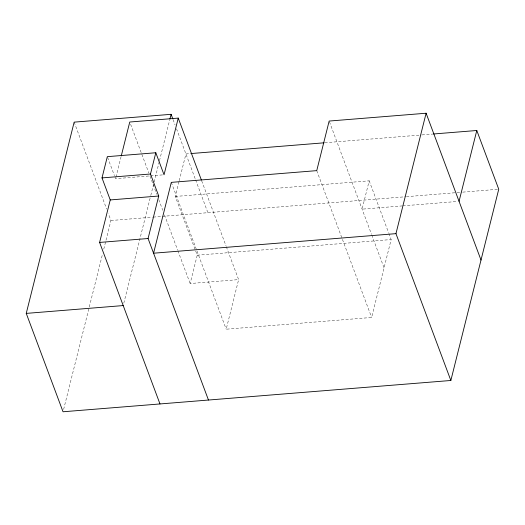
<?xml version="1.0" encoding="UTF-8"?>
<svg xmlns="http://www.w3.org/2000/svg" width="525" height="525" viewBox="0 0 525 525"><rect width="100%" height="100%" fill="white"/><g stroke="black" fill="none" stroke-linecap="round" stroke-linejoin="round"><path stroke-width="0.39" stroke-dasharray="2.62 1.97" d="M115.959 177.109L121.085 156.647M63.63 409.388L89.066 307.808M89.27 307.013L102.585 253.844M103.779 249.086L110.932 220.513L108.367 213.655M123.802 303.194L150.59 196.245M150.787 195.451L153.956 182.792M154.153 182.004L159.278 161.542M159.475 160.755L169.726 119.825M226.314 246.704L238.626 279.615L190.148 283.526L197.243 255.196L175.284 196.462L179.025 181.506M179.228 180.725L185.929 153.963L190.011 153.635M388.867 233.448L391.151 239.551L371.634 317.467L226.203 329.201L238.626 279.615M175.284 196.462L369.193 180.817L362.092 209.153L402.019 205.931M324.824 142.754L421.234 134.977M422.048 134.912L432.672 134.052M162.428 174.904L115.566 178.684L114.713 176.407M110.932 220.513L152.486 217.166M153.3 217.101L161.444 216.438M162.258 216.372L405.608 196.744M406.422 196.672L456.264 192.655M457.078 192.59L461.98 192.189M462.801 192.124L498.75 189.223M402.833 205.866L457.419 201.462M197.243 255.196L391.151 239.551M369.193 180.817L388.585 232.687M329.444 121.82L371.51 234.321M371.792 235.082L384.057 267.881M316.739 170.638L371.634 317.467M201.705 180.876L226.032 245.936M173.099 119.654L175.094 124.989M176.518 128.802L195.339 179.13M195.622 179.898L207.887 212.691M171.308 182.372L226.203 329.201M130.613 124.3L148.811 172.981M149.953 176.026L156.785 194.302M158.78 199.644L162.776 210.322M164.482 214.896L177.601 249.972M177.883 250.733L190.148 283.526M107.618 157.421L114.43 175.645M74.15 122.141L106.654 209.075"/><path stroke-width="0.79" d="M433.486 133.987L476.792 130.495L498.75 189.223L450.85 380.481L63.033 411.771L26.25 313.392L74.15 122.141L171.104 114.319L172.817 118.893M159.987 403.948L99.599 242.432L110.243 199.933L102.007 177.909L107.33 156.66L155.807 152.749L164.043 174.773L178.238 118.105L129.76 122.017L121.282 155.859M208.464 400.037L148.076 238.521L158.721 196.022L150.485 173.998L155.807 152.749M169.923 119.044L171.104 114.319M395.955 233.651L426.11 113.229L329.155 121.052L316.739 170.638L171.308 182.372L153.569 253.207L395.955 233.651L450.85 380.481M459.053 201.331L476.792 130.495M190.831 153.569L324.004 142.82M102.007 177.909L150.485 173.998M110.243 199.933L158.721 196.022M99.599 242.432L148.076 238.521M26.25 313.392L123.204 305.57M426.11 113.229L481.012 260.059M178.238 118.105L201.416 180.108"/></g></svg>
